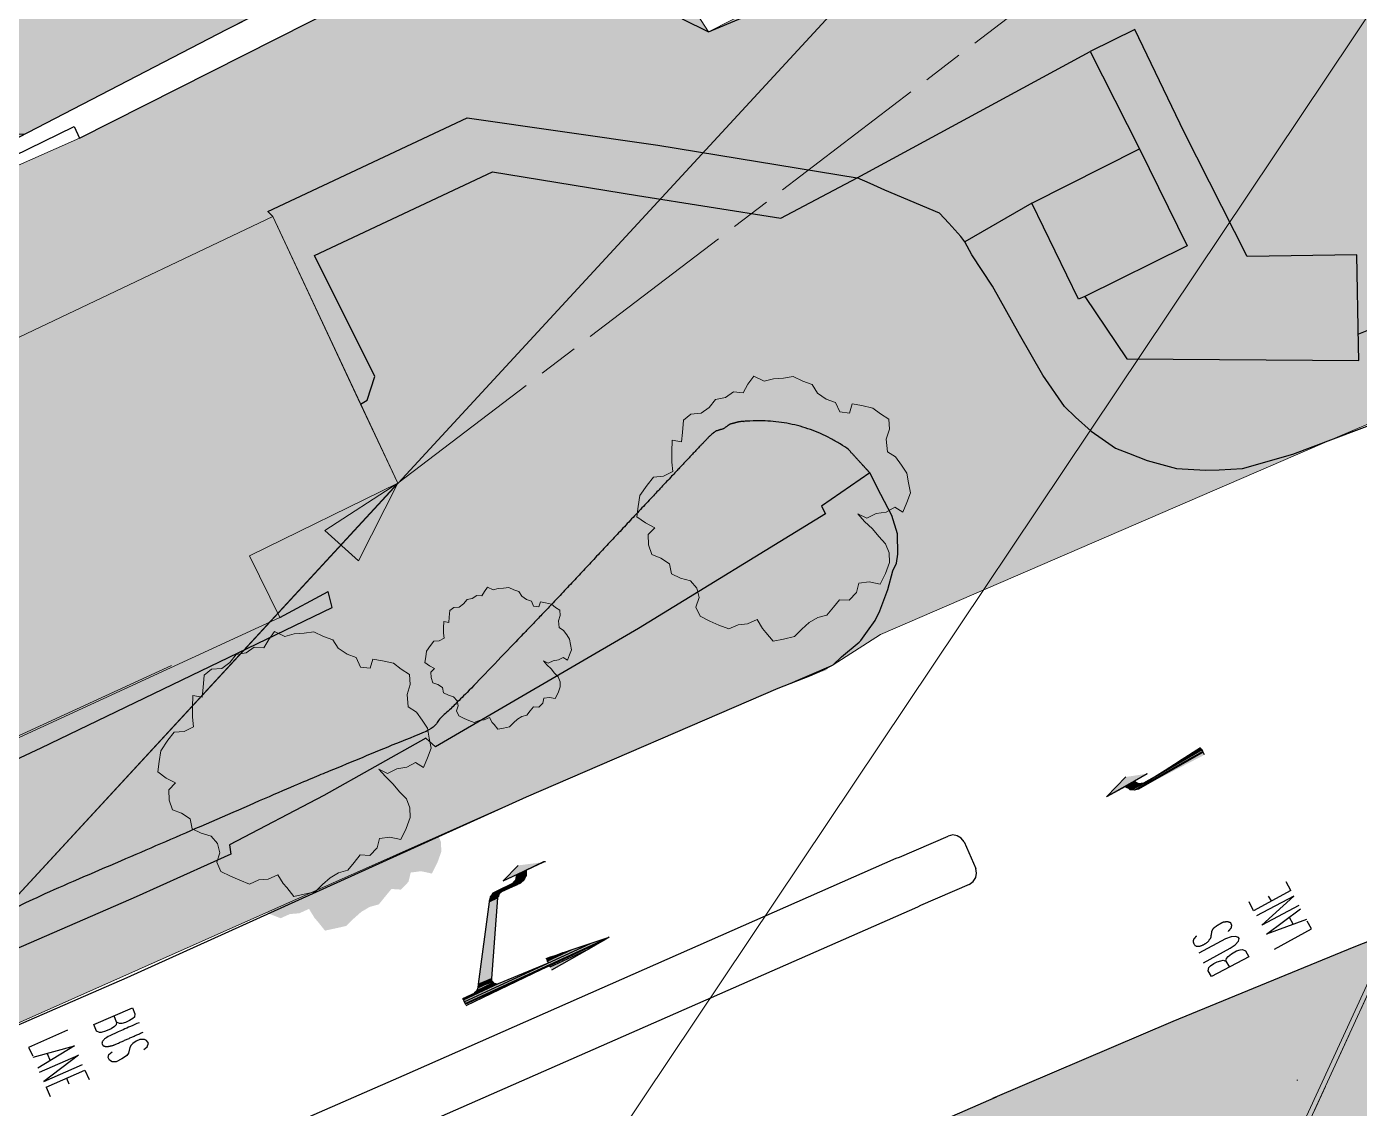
# Model space of a CAD drawing. Header units: metres. Extents: x -169 to 222, y -129 to 263.
# Drawn here: x 25.3 to 75.7, y 77.3 to 118.2 of the extents above; entities that cross this region are included whole.
import ezdxf

# ---------------------------------------------------------------- set-up
doc = ezdxf.new("R2010")
doc.units = ezdxf.units.M
doc.header["$LTSCALE"] = 5.08
doc.header["$XCLIPFRAME"] = 0
doc.header["$PDMODE"] = 1
doc.header["$PDSIZE"] = -2
for name, pattern in [('Dash Style-1', [0.41664, 0.20828, -0.20836]), ('DGN Style 2', [3.417717, 2.050591, -1.367126]), ('ISO-08 Long Dashed Short Dashed', [1.8, 1.2, -0.15, 0.3, -0.15])]:
    doc.linetypes.add(name, pattern=pattern)
for name, color, linetype, lineweight in [('buildings', 7, 'Continuous', 5), ('green areas', 7, 'DGN Style 2', 5), ('None', 7, 'Continuous', 5), ('sit-boom kleur A', 7, 'Continuous', 9), ('zja-schaduw', 7, 'Continuous', 5), ('zja-situatie water', 7, 'Continuous', 5)]:
    doc.layers.add(name, color=color, linetype=linetype, lineweight=lineweight)
doc.layers.add('site location - A-Z400-H-Cfil4', color=7, linetype='Continuous', lineweight=5, true_color=0x5a5a5a)
doc.layers.add('zja-hulp', color=7, linetype='Continuous', lineweight=18, true_color=0x00ff41)
picture_1 = doc.add_image_def('image1.jpg', size_in_pixel=(1024, 683))

# ---------------------------------------------------------------- blocks, each defined once
blk = doc.blocks.new('Group-27-1')
at = {"layer": 'sit-boom kleur A', "linetype": 'Continuous', "lineweight": 0, "true_color": 0x99aa00}
blk.add_hatch(color=54, dxfattribs=at).paths.add_polyline_path([(35.155, 85.683), (35.425, 85.346), (35.811, 85.429), (36.233, 85.524), (36.513, 85.802), (36.794, 86.052), (37.113, 86.242), (37.462, 86.337), (37.704, 86.635), (37.937, 86.919), (38.302, 86.897), (38.582, 87.191), (38.667, 87.541), (39.059, 87.591), (39.468, 87.504), (39.674, 87.911), (39.825, 88.329), (39.811, 88.691), (39.679, 89.034), (39.426, 89.301), (39.184, 89.596), (38.885, 89.879), (38.633, 90.161), (38.969, 89.994), (39.322, 90.172), (39.703, 90.231), (40.024, 90.414), (40.332, 90.222), (40.476, 90.588), (40.613, 90.952), (40.546, 91.329), (40.476, 91.704), (40.277, 92.008), (40.058, 92.313), (39.75, 92.509), (39.705, 92.983), (39.825, 93.361), (39.797, 93.742), (39.489, 93.938), (39.198, 94.159), (38.78, 94.256), (38.418, 94.319), (38.309, 93.97), (37.944, 94.014), (37.783, 94.373), (37.436, 94.499), (37.107, 94.729), (36.906, 95.046), (36.551, 95.178), (36.185, 95.349), (35.82, 95.293), (35.442, 95.268), (35.089, 95.178), (34.696, 95.361), (34.474, 95.059), (34.288, 94.741), (33.928, 94.769), (33.619, 94.561), (33.245, 94.486), (33.006, 94.184), (32.702, 93.964), (32.312, 93.935), (32.032, 93.707), (31.994, 93.243), (31.959, 92.882), (31.603, 92.946), (31.593, 92.503), (31.595, 92.121), (31.633, 91.759), (31.274, 91.586), (30.904, 91.553), (30.666, 91.251), (30.391, 90.85), (30.328, 90.445), (30.278, 90.056), (30.594, 89.819), (30.955, 89.636), (30.699, 89.376), (30.716, 88.989), (30.84, 88.623), (31.177, 88.492), (31.511, 88.279), (31.587, 87.902), (31.927, 87.737), (32.301, 87.632), (32.543, 87.354), (32.627, 86.998), (32.508, 86.642), (32.665, 86.295), (33.033, 86.11), (33.378, 85.958), (33.749, 85.815), (34.098, 85.972), (34.459, 86.003), (34.822, 86.168), (35.026, 85.833)])
at = {"layer": 'zja-schaduw', "linetype": 'Continuous', "lineweight": 0, "true_color": 0x000000}
blk.add_hatch(color=178, dxfattribs=at).paths.add_polyline_path([(36.332, 84.393), (36.602, 84.056), (36.989, 84.139), (37.411, 84.234), (37.691, 84.513), (37.971, 84.762), (38.291, 84.952), (38.639, 85.048), (38.881, 85.346), (39.115, 85.63), (39.479, 85.607), (39.759, 85.901), (39.845, 86.252), (40.237, 86.302), (40.645, 86.214), (40.852, 86.621), (41.002, 87.04), (40.988, 87.402), (40.857, 87.744), (40.603, 88.011), (40.361, 88.307), (40.062, 88.59), (39.811, 88.871), (40.146, 88.704), (40.499, 88.883), (40.88, 88.941), (41.202, 89.125), (41.51, 88.933), (41.654, 89.299), (41.79, 89.663), (41.723, 90.04), (41.654, 90.415), (41.455, 90.718), (41.235, 91.023), (40.928, 91.22), (40.883, 91.694), (41.003, 92.071), (40.974, 92.452), (40.666, 92.648), (40.375, 92.869), (39.958, 92.967), (39.596, 93.029), (39.487, 92.681), (39.121, 92.725), (38.96, 93.083), (38.613, 93.209), (38.285, 93.439), (38.083, 93.756), (37.728, 93.888), (37.362, 94.06), (36.998, 94.003), (36.62, 93.978), (36.266, 93.888), (35.873, 94.072), (35.651, 93.77), (35.466, 93.452), (35.105, 93.479), (34.797, 93.271), (34.422, 93.196), (34.184, 92.895), (33.88, 92.674), (33.489, 92.645), (33.209, 92.417), (33.171, 91.954), (33.137, 91.593), (32.78, 91.656), (32.77, 91.213), (32.773, 90.832), (32.81, 90.469), (32.451, 90.297), (32.082, 90.263), (31.843, 89.961), (31.568, 89.561), (31.506, 89.155), (31.456, 88.766), (31.771, 88.529), (32.132, 88.346), (31.877, 88.087), (31.893, 87.7), (32.017, 87.333), (32.355, 87.202), (32.689, 86.99), (32.764, 86.613), (33.105, 86.448), (33.478, 86.342), (33.72, 86.065), (33.804, 85.709), (33.685, 85.352), (33.843, 85.005), (34.21, 84.821), (34.556, 84.668), (34.926, 84.525), (35.275, 84.682), (35.637, 84.713), (36, 84.878), (36.203, 84.543), (36.332, 84.393)])
at = {"layer": 'sit-boom kleur A', "linetype": 'Continuous', "lineweight": 5, "flags": 128}
blk.add_lwpolyline([(35.155, 85.683), (35.425, 85.346), (35.811, 85.429), (36.233, 85.524), (36.513, 85.802), (36.794, 86.052), (37.113, 86.242), (37.462, 86.337), (37.704, 86.635), (37.937, 86.919), (38.302, 86.897), (38.582, 87.191), (38.667, 87.541), (39.059, 87.591), (39.468, 87.504), (39.674, 87.911), (39.825, 88.329), (39.811, 88.691), (39.679, 89.034), (39.426, 89.301), (39.184, 89.596), (38.885, 89.879), (38.633, 90.161), (38.969, 89.994), (39.322, 90.172), (39.703, 90.231), (40.024, 90.414), (40.332, 90.222), (40.476, 90.588), (40.613, 90.952), (40.546, 91.329), (40.476, 91.704), (40.277, 92.008), (40.058, 92.313), (39.75, 92.509), (39.705, 92.983), (39.825, 93.361), (39.797, 93.742), (39.489, 93.938), (39.198, 94.159), (38.78, 94.256), (38.418, 94.319), (38.309, 93.97), (37.944, 94.014), (37.783, 94.373), (37.436, 94.499), (37.107, 94.729), (36.906, 95.046), (36.551, 95.178), (36.185, 95.349), (35.82, 95.293), (35.442, 95.268), (35.089, 95.178), (34.696, 95.361), (34.474, 95.059), (34.288, 94.741), (33.928, 94.769), (33.619, 94.561), (33.245, 94.486), (33.006, 94.184), (32.702, 93.964), (32.312, 93.935), (32.032, 93.707), (31.994, 93.243), (31.959, 92.882), (31.603, 92.946), (31.593, 92.503), (31.595, 92.121), (31.633, 91.759), (31.274, 91.586), (30.904, 91.553), (30.666, 91.251), (30.391, 90.85), (30.328, 90.445), (30.278, 90.056), (30.594, 89.819), (30.955, 89.636), (30.699, 89.376), (30.716, 88.989), (30.84, 88.623), (31.177, 88.492), (31.511, 88.279), (31.587, 87.902), (31.927, 87.737), (32.301, 87.632), (32.543, 87.354), (32.627, 86.998), (32.508, 86.642), (32.665, 86.295), (33.033, 86.11), (33.378, 85.958), (33.749, 85.815), (34.098, 85.972), (34.459, 86.003), (34.822, 86.168), (35.026, 85.833), (35.155, 85.683)], close=True, dxfattribs=at)
at = {"layer": 'zja-hulp', "linetype": 'Continuous', "lineweight": 5}
blk.add_point((35.446, 90.353), dxfattribs=at)
blk = doc.blocks.new('Group-28-1')
at = {"layer": 'sit-boom kleur A', "linetype": 'Continuous', "lineweight": 0, "true_color": 0x99aa00}
blk.add_hatch(color=54, dxfattribs=at).paths.add_polyline_path([(53.277, 95.328), (53.547, 94.991), (53.934, 95.074), (54.355, 95.169), (54.635, 95.447), (54.916, 95.697), (55.235, 95.887), (55.584, 95.982), (55.826, 96.28), (56.059, 96.564), (56.424, 96.542), (56.704, 96.835), (56.789, 97.186), (57.181, 97.236), (57.59, 97.148), (57.796, 97.556), (57.947, 97.974), (57.933, 98.336), (57.801, 98.679), (57.548, 98.946), (57.306, 99.241), (57.007, 99.524), (56.755, 99.806), (57.091, 99.639), (57.444, 99.817), (57.825, 99.876), (58.146, 100.059), (58.455, 99.867), (58.598, 100.233), (58.735, 100.597), (58.668, 100.974), (58.598, 101.349), (58.399, 101.653), (58.18, 101.957), (57.872, 102.154), (57.827, 102.628), (57.947, 103.006), (57.919, 103.387), (57.611, 103.583), (57.32, 103.804), (56.902, 103.901), (56.54, 103.964), (56.432, 103.615), (56.066, 103.659), (55.905, 104.018), (55.558, 104.144), (55.229, 104.374), (55.028, 104.691), (54.673, 104.823), (54.307, 104.994), (53.942, 104.938), (53.564, 104.913), (53.211, 104.823), (52.818, 105.006), (52.596, 104.704), (52.41, 104.386), (52.05, 104.414), (51.741, 104.206), (51.367, 104.131), (51.129, 103.829), (50.824, 103.609), (50.434, 103.58), (50.154, 103.352), (50.116, 102.888), (50.081, 102.527), (49.725, 102.591), (49.715, 102.148), (49.717, 101.766), (49.755, 101.404), (49.396, 101.231), (49.026, 101.198), (48.788, 100.896), (48.513, 100.495), (48.45, 100.089), (48.4, 99.701), (48.716, 99.464), (49.077, 99.281), (48.822, 99.021), (48.838, 98.634), (48.962, 98.268), (49.299, 98.136), (49.633, 97.924), (49.709, 97.547), (50.05, 97.382), (50.423, 97.277), (50.665, 96.999), (50.749, 96.643), (50.63, 96.287), (50.787, 95.94), (51.155, 95.755), (51.5, 95.603), (51.871, 95.46), (52.22, 95.617), (52.581, 95.648), (52.945, 95.813), (53.148, 95.478)])
at = {"layer": 'zja-schaduw', "linetype": 'Continuous', "lineweight": 0, "true_color": 0x000000}
blk.add_hatch(color=178, dxfattribs=at).paths.add_polyline_path([(54.455, 94.038), (54.724, 93.701), (55.111, 93.784), (55.533, 93.879), (55.813, 94.158), (56.093, 94.407), (56.413, 94.597), (56.761, 94.693), (57.004, 94.99), (57.237, 95.275), (57.601, 95.252), (57.881, 95.546), (57.967, 95.897), (58.359, 95.947), (58.767, 95.859), (58.974, 96.266), (59.124, 96.685), (59.11, 97.047), (58.979, 97.389), (58.725, 97.656), (58.483, 97.952), (58.185, 98.234), (57.933, 98.516), (58.268, 98.349), (58.621, 98.528), (59.002, 98.586), (59.324, 98.77), (59.632, 98.578), (59.776, 98.944), (59.912, 99.308), (59.845, 99.685), (59.776, 100.059), (59.577, 100.363), (59.357, 100.668), (59.05, 100.865), (59.005, 101.338), (59.125, 101.716), (59.097, 102.097), (58.788, 102.293), (58.497, 102.514), (58.08, 102.611), (57.718, 102.674), (57.609, 102.326), (57.243, 102.37), (57.082, 102.728), (56.735, 102.854), (56.407, 103.084), (56.205, 103.401), (55.851, 103.533), (55.484, 103.705), (55.12, 103.648), (54.742, 103.623), (54.388, 103.533), (53.996, 103.717), (53.773, 103.415), (53.588, 103.096), (53.227, 103.124), (52.919, 102.916), (52.544, 102.841), (52.306, 102.54), (52.002, 102.319), (51.612, 102.29), (51.331, 102.062), (51.293, 101.599), (51.259, 101.238), (50.903, 101.301), (50.893, 100.858), (50.895, 100.477), (50.932, 100.114), (50.574, 99.942), (50.204, 99.908), (49.966, 99.606), (49.691, 99.206), (49.628, 98.8), (49.578, 98.411), (49.893, 98.174), (50.254, 97.991), (49.999, 97.732), (50.016, 97.345), (50.139, 96.978), (50.477, 96.847), (50.811, 96.635), (50.886, 96.258), (51.227, 96.093), (51.601, 95.987), (51.842, 95.71), (51.926, 95.354), (51.807, 94.997), (51.965, 94.65), (52.332, 94.466), (52.678, 94.313), (53.048, 94.17), (53.398, 94.327), (53.759, 94.358), (54.122, 94.523), (54.325, 94.188), (54.455, 94.038)])
at = {"layer": 'sit-boom kleur A', "linetype": 'Continuous', "lineweight": 5, "flags": 128}
blk.add_lwpolyline([(53.277, 95.328), (53.547, 94.991), (53.934, 95.074), (54.355, 95.169), (54.635, 95.447), (54.916, 95.697), (55.235, 95.887), (55.584, 95.982), (55.826, 96.28), (56.059, 96.564), (56.424, 96.542), (56.704, 96.835), (56.789, 97.186), (57.181, 97.236), (57.59, 97.148), (57.796, 97.556), (57.947, 97.974), (57.933, 98.336), (57.801, 98.679), (57.548, 98.946), (57.306, 99.241), (57.007, 99.524), (56.755, 99.806), (57.091, 99.639), (57.444, 99.817), (57.825, 99.876), (58.146, 100.059), (58.455, 99.867), (58.598, 100.233), (58.735, 100.597), (58.668, 100.974), (58.598, 101.349), (58.399, 101.653), (58.18, 101.957), (57.872, 102.154), (57.827, 102.628), (57.947, 103.006), (57.919, 103.387), (57.611, 103.583), (57.32, 103.804), (56.902, 103.901), (56.54, 103.964), (56.432, 103.615), (56.066, 103.659), (55.905, 104.018), (55.558, 104.144), (55.229, 104.374), (55.028, 104.691), (54.673, 104.823), (54.307, 104.994), (53.942, 104.938), (53.564, 104.913), (53.211, 104.823), (52.818, 105.006), (52.596, 104.704), (52.41, 104.386), (52.05, 104.414), (51.741, 104.206), (51.367, 104.131), (51.129, 103.829), (50.824, 103.609), (50.434, 103.58), (50.154, 103.352), (50.116, 102.888), (50.081, 102.527), (49.725, 102.591), (49.715, 102.148), (49.717, 101.766), (49.755, 101.404), (49.396, 101.231), (49.026, 101.198), (48.788, 100.896), (48.513, 100.495), (48.45, 100.089), (48.4, 99.701), (48.716, 99.464), (49.077, 99.281), (48.822, 99.021), (48.838, 98.634), (48.962, 98.268), (49.299, 98.136), (49.633, 97.924), (49.709, 97.547), (50.05, 97.382), (50.423, 97.277), (50.665, 96.999), (50.749, 96.643), (50.63, 96.287), (50.787, 95.94), (51.155, 95.755), (51.5, 95.603), (51.871, 95.46), (52.22, 95.617), (52.581, 95.648), (52.945, 95.813), (53.148, 95.478), (53.277, 95.328)], close=True, dxfattribs=at)
at = {"layer": 'zja-hulp', "linetype": 'Continuous', "lineweight": 5}
blk.add_point((53.568, 99.998), dxfattribs=at)
blk = doc.blocks.new('Group-29-1')
at = {"layer": 'sit-boom kleur A', "linetype": 'Continuous', "lineweight": 0, "true_color": 0x99aa00}
blk.add_hatch(color=54, dxfattribs=at).paths.add_polyline_path([(42.997, 91.848), (43.142, 91.667), (43.349, 91.712), (43.575, 91.763), (43.725, 91.912), (43.876, 92.046), (44.047, 92.148), (44.234, 92.199), (44.364, 92.358), (44.489, 92.511), (44.684, 92.499), (44.834, 92.656), (44.88, 92.844), (45.09, 92.871), (45.309, 92.824), (45.42, 93.042), (45.501, 93.267), (45.493, 93.461), (45.423, 93.644), (45.287, 93.787), (45.157, 93.946), (44.997, 94.097), (44.862, 94.248), (45.042, 94.159), (45.231, 94.255), (45.435, 94.286), (45.608, 94.384), (45.773, 94.281), (45.85, 94.478), (45.923, 94.673), (45.887, 94.875), (45.85, 95.076), (45.743, 95.238), (45.625, 95.402), (45.461, 95.507), (45.436, 95.761), (45.501, 95.964), (45.486, 96.168), (45.321, 96.273), (45.164, 96.392), (44.941, 96.444), (44.747, 96.477), (44.688, 96.291), (44.492, 96.314), (44.406, 96.506), (44.22, 96.574), (44.044, 96.697), (43.936, 96.867), (43.746, 96.938), (43.549, 97.03), (43.354, 97), (43.151, 96.986), (42.962, 96.938), (42.751, 97.036), (42.632, 96.874), (42.533, 96.704), (42.339, 96.719), (42.174, 96.607), (41.973, 96.567), (41.846, 96.405), (41.682, 96.287), (41.473, 96.272), (41.323, 96.149), (41.303, 95.901), (41.284, 95.707), (41.093, 95.741), (41.088, 95.504), (41.089, 95.299), (41.109, 95.105), (40.917, 95.013), (40.719, 94.995), (40.591, 94.833), (40.443, 94.618), (40.41, 94.4), (40.383, 94.192), (40.552, 94.065), (40.746, 93.967), (40.609, 93.828), (40.618, 93.62), (40.684, 93.424), (40.865, 93.354), (41.044, 93.24), (41.084, 93.038), (41.267, 92.949), (41.467, 92.893), (41.597, 92.744), (41.642, 92.553), (41.578, 92.362), (41.663, 92.176), (41.86, 92.077), (42.045, 91.995), (42.243, 91.919), (42.431, 92.003), (42.624, 92.019), (42.819, 92.108), (42.928, 91.928)])
at = {"layer": 'zja-schaduw', "linetype": 'Continuous', "lineweight": 0, "true_color": 0x000000}
blk.add_hatch(color=178, dxfattribs=at).paths.add_polyline_path([(43.628, 91.157), (43.773, 90.976), (43.98, 91.02), (44.206, 91.071), (44.357, 91.221), (44.507, 91.354), (44.678, 91.456), (44.865, 91.507), (44.995, 91.667), (45.12, 91.819), (45.315, 91.807), (45.465, 91.965), (45.511, 92.153), (45.721, 92.18), (45.941, 92.133), (46.051, 92.351), (46.132, 92.575), (46.124, 92.769), (46.054, 92.953), (45.918, 93.096), (45.788, 93.254), (45.628, 93.406), (45.493, 93.557), (45.673, 93.468), (45.862, 93.563), (46.066, 93.595), (46.239, 93.693), (46.404, 93.59), (46.481, 93.786), (46.554, 93.981), (46.518, 94.183), (46.481, 94.384), (46.374, 94.547), (46.257, 94.711), (46.092, 94.816), (46.068, 95.07), (46.132, 95.272), (46.117, 95.477), (45.952, 95.582), (45.796, 95.7), (45.572, 95.752), (45.378, 95.786), (45.32, 95.599), (45.123, 95.623), (45.037, 95.815), (44.851, 95.882), (44.675, 96.006), (44.567, 96.176), (44.377, 96.246), (44.18, 96.338), (43.985, 96.308), (43.782, 96.295), (43.593, 96.247), (43.382, 96.345), (43.263, 96.183), (43.164, 96.012), (42.971, 96.027), (42.805, 95.916), (42.604, 95.876), (42.477, 95.714), (42.314, 95.596), (42.104, 95.58), (41.954, 95.458), (41.934, 95.21), (41.915, 95.016), (41.724, 95.05), (41.719, 94.812), (41.72, 94.608), (41.74, 94.414), (41.548, 94.321), (41.35, 94.303), (41.222, 94.142), (41.075, 93.927), (41.041, 93.709), (41.014, 93.501), (41.183, 93.374), (41.377, 93.275), (41.24, 93.137), (41.249, 92.929), (41.315, 92.732), (41.496, 92.662), (41.675, 92.548), (41.716, 92.346), (41.898, 92.258), (42.099, 92.201), (42.228, 92.053), (42.273, 91.862), (42.209, 91.671), (42.294, 91.485), (42.491, 91.386), (42.676, 91.304), (42.875, 91.227), (43.062, 91.311), (43.255, 91.328), (43.45, 91.417), (43.559, 91.237), (43.628, 91.157)])
at = {"layer": 'sit-boom kleur A', "linetype": 'Continuous', "lineweight": 5, "flags": 128}
blk.add_lwpolyline([(42.997, 91.848), (43.142, 91.667), (43.349, 91.712), (43.575, 91.763), (43.725, 91.912), (43.876, 92.046), (44.047, 92.148), (44.234, 92.199), (44.364, 92.358), (44.489, 92.511), (44.684, 92.499), (44.834, 92.656), (44.88, 92.844), (45.09, 92.871), (45.309, 92.824), (45.42, 93.042), (45.501, 93.267), (45.493, 93.461), (45.423, 93.644), (45.287, 93.787), (45.157, 93.946), (44.997, 94.097), (44.862, 94.248), (45.042, 94.159), (45.231, 94.255), (45.435, 94.286), (45.608, 94.384), (45.773, 94.281), (45.85, 94.478), (45.923, 94.673), (45.887, 94.875), (45.85, 95.076), (45.743, 95.238), (45.625, 95.402), (45.461, 95.507), (45.436, 95.761), (45.501, 95.964), (45.486, 96.168), (45.321, 96.273), (45.164, 96.392), (44.941, 96.444), (44.747, 96.477), (44.688, 96.291), (44.492, 96.314), (44.406, 96.506), (44.22, 96.574), (44.044, 96.697), (43.936, 96.867), (43.746, 96.938), (43.549, 97.03), (43.354, 97), (43.151, 96.986), (42.962, 96.938), (42.751, 97.036), (42.632, 96.874), (42.533, 96.704), (42.339, 96.719), (42.174, 96.607), (41.973, 96.567), (41.846, 96.405), (41.682, 96.287), (41.473, 96.272), (41.323, 96.149), (41.303, 95.901), (41.284, 95.707), (41.093, 95.741), (41.088, 95.504), (41.089, 95.299), (41.109, 95.105), (40.917, 95.013), (40.719, 94.995), (40.591, 94.833), (40.443, 94.618), (40.41, 94.4), (40.383, 94.192), (40.552, 94.065), (40.746, 93.967), (40.609, 93.828), (40.618, 93.62), (40.684, 93.424), (40.865, 93.354), (41.044, 93.24), (41.084, 93.038), (41.267, 92.949), (41.467, 92.893), (41.597, 92.744), (41.642, 92.553), (41.578, 92.362), (41.663, 92.176), (41.86, 92.077), (42.045, 91.995), (42.243, 91.919), (42.431, 92.003), (42.624, 92.019), (42.819, 92.108), (42.928, 91.928), (42.997, 91.848)], close=True, dxfattribs=at)
at = {"layer": 'zja-hulp', "linetype": 'Continuous', "lineweight": 5}
blk.add_point((43.153, 94.352), dxfattribs=at)

msp = doc.modelspace()

# ---------------------------------------------------------------- hatches: boundary and pattern name
at = {"layer": 'green areas', "linetype": 'Continuous', "lineweight": 0, "true_color": 0xeee9cc}
msp.add_hatch(color=254, dxfattribs=at).paths.add_polyline_path([(-116.293, 50.954), (-116.293, 24.944), (-114.213, 19.273), (-114.987, 17.502), (-114.221, 16.097), (-113.857, 15.87), (-107.372, 19.138), (-85.988, 30.012), (-67.629, 38.833), (-42.034, 50.533), (-7.187, 66.342), (17.395, 77.185), (44.223, 89.11), (55.822, 94.097), (57.601, 95.252), (74.78, 102.664), (79.971, 104.872), (97.678, 114.729), (108.659, 122.436), (113.94, 126.843), (113.94, 138.52), (92.143, 138.52), (89.355, 136.708), (88.726, 137.586), (68.965, 127.1), (51.107, 118.023), (47.212, 124.053), (27.317, 114.009), (16.266, 109.116), (13.083, 116.767), (10.959, 117.174), (-20.941, 101.831), (-40.126, 92.2), (-48.245, 88.554), (-63.25, 82.174), (-62.192, 79.8), (-66.719, 69.855), (-77.151, 65.926), (-116.293, 50.993)])
at = {"layer": 'None', "linetype": 'Continuous', "lineweight": 0, "true_color": 0xffaa99}
msp.add_hatch(color=21, dxfattribs=at).paths.add_polyline_path([(-56.054, 77.451), (-51.758, 69.079), (-52.45, 68.707), (-47.27, 58.19), (-40.173, 61.574), (-41.008, 63.296), (-38.782, 64.351), (-37.791, 62.166), (-30.001, 65.838), (-30.201, 66.385), (-24.51, 69.088), (-24.022, 67.806), (-16.149, 71.584), (-15.885, 71.039), (-10.931, 73.433), (-11.193, 73.936), (-3.151, 77.718), (-3.83, 79.061), (1.88, 81.807), (2.352, 80.821), (9.974, 85.061), (8.836, 87.18), (11.122, 88.426), (12, 86.642), (19.807, 90.52), (20.204, 89.686), (23.28, 90.544), (34.895, 95.891), (33.753, 98.221), (39.358, 100.966), (34.63, 111.046), (17.559, 102.935), (17.672, 102.535), (13.998, 100.735), (13.41, 100.47), (9.454, 108.807), (-3.587, 102.714), (-1.409, 98.01), (-1.928, 96.201), (-0.202, 95.533), (0.372, 94.23), (-10.549, 89.191), (-9.826, 87.764), (-27.23, 79.352), (-27.845, 80.632), (-38.974, 75.336), (-39.391, 76.197), (-38.826, 78.376), (-40.841, 79.22), (-43.015, 83.671)])
at = {"layer": 'None', "linetype": 'Continuous', "lineweight": 0, "true_color": 0xeee9cc}
msp.add_hatch(color=254, dxfattribs=at).paths.add_polyline_path([(113.94, 91.986), (108.891, 100.92), (104.991, 98.245), (101.014, 95.71), (96.958, 93.315), (92.824, 91.059), (88.612, 88.943), (84.322, 86.966), (79.954, 85.129), (75.507, 83.431), (68.655, 80.623), (61.846, 77.709), (51.529, 73.21), (44.088, 70.117), (15.146, 57.534), (23.65, 56.019), (24.211, 55.966), (27.169, 55.773), (30.133, 55.746), (33.095, 55.888), (36.043, 56.198), (38.969, 56.674), (41.864, 57.314), (44.717, 58.118), (47.52, 59.082), (47.961, 59.384), (48.403, 59.685), (48.846, 59.984), (49.29, 60.281), (49.735, 60.576), (50.182, 60.87), (50.629, 61.162), (51.078, 61.452), (49.75, 63.568), (54.835, 66.485), (60.033, 69.048), (65.343, 71.256), (70.765, 73.109), (76.299, 74.607), (81.945, 75.75), (87.703, 76.539), (93.574, 76.972), (93.684, 74.306), (97.496, 74.224), (101.31, 74.058), (105.105, 73.765), (108.901, 73.386), (108.962, 73.379), (109.585, 73.304), (110.208, 73.225), (110.831, 73.145), (111.454, 73.061), (112.076, 72.974), (112.697, 72.885), (113.319, 72.793), (113.94, 72.698)])
at = {"layer": 'None', "linetype": 'Continuous', "lineweight": 0}
msp.add_hatch(color=7, dxfattribs=at).paths.add_polyline_path([(36.601, 99.175), (39.358, 100.966), (37.866, 98.037)])
msp.add_hatch(color=7, dxfattribs=at).paths.add_polyline_path([(36.601, 99.175), (39.358, 100.966), (37.866, 98.037)])
at = {"layer": 'zja-situatie water', "linetype": 'Continuous', "lineweight": 0, "true_color": 0xcfe6e6}
msp.add_hatch(color=254, dxfattribs=at).paths.add_polyline_path([(91.287, 138.52), (12.746, 138.52), (13.1, 118.27), (16.805, 109.782), (32.898, 118.108), (47.336, 125.452), (50.902, 118.867), (62.96, 124.243), (68.965, 127.1), (76.289, 130.87), (84.424, 135.373), (88.726, 137.586), (89.355, 136.708), (91.287, 138.52)])

# ---------------------------------------------------------------- linework, layer by layer
at = {"layer": 'buildings', "flags": 128}
msp.add_lwpolyline([(34.63, 111.046), (17.559, 102.935), (17.672, 102.535), (23.28, 90.544), (34.895, 95.891), (33.753, 98.221), (39.358, 100.966), (37.951, 103.947), (34.63, 111.046)], dxfattribs=at)
at = {"layer": 'green areas', "color": 7, "linetype": 'Continuous'}
msp.add_line((-19.15, 37.615), (39.358, 100.966), dxfattribs=at)
at = {"layer": 'green areas', "color": 255, "linetype": 'Continuous', "flags": 128}
for points in [[(68.965, 127.1), (51.107, 118.023), (47.212, 124.053), (27.317, 114.009), (16.266, 109.116), (13.083, 116.767), (10.959, 117.174), (-20.941, 101.831), (-40.126, 92.2), (-48.245, 88.554), (-63.25, 82.174), (-62.192, 79.8), (-66.719, 69.855), (-77.151, 65.926), (-116.293, 50.993)], [(-116.293, 50.954), (-116.293, 24.944), (-114.213, 19.273), (-114.987, 17.502), (-114.221, 16.097), (-113.857, 15.87), (-107.372, 19.138), (-85.988, 30.012), (-67.629, 38.833), (-42.034, 50.533), (-7.187, 66.342), (17.395, 77.185), (44.223, 89.11), (55.822, 94.097), (57.601, 95.252), (74.78, 102.664), (79.971, 104.872), (97.678, 114.729), (108.659, 122.436)]]:
    msp.add_lwpolyline(points, dxfattribs=at)
at = {"layer": 'None', "color": 7, "linetype": 'Dash Style-1'}
msp.add_line((159.045, 262.899), (-2.706, -90.223), dxfattribs=at)
at = {"layer": 'None', "color": 7, "linetype": 'Continuous'}
for p, q in [((129.655, 198.737), (-22.676, -28.768)), ((-19.15, 37.615), (129.655, 198.737)), ((109.3, 154.3), (56.15, 38.929)), ((109.3, 154.3), (56.15, 38.929)), ((-19.15, 37.615), (39.358, 100.966)), ((-19.15, 37.615), (39.358, 100.966)), ((-47.27, 58.19), (30.796, 94.08))]:
    msp.add_line(p, q, dxfattribs=at)
at = {"layer": 'None', "color": 7, "linetype": 'ISO-08 Long Dashed Short Dashed'}
for p, q in [((129.655, 198.737), (-2.706, -90.223)), ((39.358, 100.966), (109.3, 154.3))]:
    msp.add_line(p, q, dxfattribs=at)
at = {"layer": 'None', "color": 7, "linetype": 'Continuous', "flags": 128}
msp.add_lwpolyline([(23.28, 90.544), (34.895, 95.891), (33.753, 98.221), (39.358, 100.966), (34.63, 111.046), (17.559, 102.935)], dxfattribs=at)
at = {"layer": 'None', "color": 7, "linetype": 'Continuous', "lineweight": 5, "flags": 128}
msp.add_lwpolyline([(36.601, 99.175), (39.358, 100.966), (37.866, 98.037)], close=True, dxfattribs=at)
msp.add_lwpolyline([(36.601, 99.175), (39.358, 100.966), (37.866, 98.037)], close=True, dxfattribs=at)
at = {"layer": 'site location - A-Z400-H-Cfil4', "color": 7, "lineweight": 30}
for p, q in [((56.729, 112.511), (65.538, 117.28)), ((63.33, 111.547), (67.401, 113.608)), ((63.33, 111.547), (60.794, 110.084)), ((75.692, 105.602), (75.682, 106.173)), ((34.895, 95.891), (36.719, 96.876)), ((67.687, 89.985), (67.205, 89.702)), ((66.869, 89.505), (66.156, 89.112)), ((60.766, 87.408), (61.207, 86.4)), ((43.83, 86.16), (44.9, 86.666)), ((43.83, 86.16), (44.208, 86.315)), ((43.851, 86.139), (44.208, 86.294)), ((42.849, 85.339), (43.962, 85.845)), ((43.687, 85.84), (44.17, 86.06)), ((73.12, 85.571), (72.945, 85.906)), ((42.809, 85.168), (43.124, 85.322)), ((42.849, 85.339), (43.29, 85.537)), ((42.849, 85.339), (43.269, 85.515)), ((43.124, 85.322), (43.125, 85.301)), ((72.386, 85.177), (72.277, 85.365)), ((73.206, 84.302), (73.074, 84.553)), ((44.964, 83.004), (45.091, 83.049)), ((42.379, 81.9), (42.926, 82.143)), ((41.815, 81.488), (42.193, 81.643)), ((41.815, 81.509), (41.815, 81.467)), ((26.1, 79.415), (26.21, 79.141)), ((26.058, 78.143), (26.213, 77.786)), ((26.836, 78.475), (26.924, 78.265)), ((73.372, 78.398), (73.372, 78.419))]:
    msp.add_line(p, q, dxfattribs=at)
at = {"layer": 'site location - A-Z400-H-Cfil4', "color": 7, "lineweight": 30, "flags": 128}
for points in [[(10.959, 117.174), (13.083, 116.767), (16.266, 109.116), (21.408, 111.662), (27.118, 114.45), (27.317, 114.009), (47.212, 124.053), (50.103, 118.514), (51.107, 118.023), (62.33, 122.729), (64.22, 123.609), (71.651, 127.295), (79.58, 131.52), (83.609, 133.601), (88.56, 136.186), (89.577, 134.912), (92.677, 138.057), (92.143, 138.52)], [(91.287, 138.52), (89.355, 136.708), (88.726, 137.586), (84.424, 135.373), (76.289, 130.87), (68.965, 127.1), (62.96, 124.243), (50.902, 118.867), (47.336, 125.452), (32.898, 118.108), (16.805, 109.782), (13.1, 118.27), (10.959, 117.174)], [(67.217, 118.114), (65.538, 117.28), (67.401, 113.608)], [(75.682, 106.173), (75.622, 109.602), (71.474, 109.529), (69.084, 114.23), (67.217, 118.114)], [(91.87, 115.136), (89.586, 113.805), (87.514, 112.414), (85.792, 111.621), (82.962, 109.984), (81.662, 109.305), (79.099, 108.117), (76.999, 107.128), (75.675, 106.596)], [(34.63, 111.046), (34.436, 111.233), (41.975, 114.773), (49.191, 113.735), (56.729, 112.511)], [(67.401, 113.608), (69.202, 109.934), (65.339, 108.025)], [(37.951, 103.947), (38.202, 104.1), (38.483, 104.994), (36.201, 109.57), (42.942, 112.736), (48.42, 111.837), (53.834, 110.978), (56.729, 112.511)], [(60.794, 110.084), (60.642, 110.293), (60.189, 110.793), (59.843, 111.168), (57.774, 112.043), (57.22, 112.287), (56.729, 112.511)], [(65.339, 108.025), (65.087, 107.915), (63.33, 111.547)], [(64.565, 103.862), (63.74, 105.054), (62.866, 106.585), (61.839, 108.409), (61.057, 109.602), (60.794, 110.084)], [(65.339, 108.025), (66.926, 105.66), (75.692, 105.602)], [(64.565, 103.862), (64.974, 103.467), (65.577, 102.927), (65.984, 102.637), (66.498, 102.287), (66.988, 102.105), (67.692, 101.82), (68.798, 101.522), (69.9, 101.457), (70.408, 101.465), (71.296, 101.523), (73.192, 102.065), (76.368, 103.263), (79.394, 104.607)], [(57.199, 101.362), (55.379, 100.102), (55.532, 99.808), (48.452, 95.472), (40.781, 90.998), (40.415, 91.33), (36.558, 89.167), (32.991, 87.305), (33.039, 86.946), (29.468, 85.338), (24.909, 83.353), (24.711, 83.751)], [(56.802, 94.961), (56.865, 95.026), (57.113, 95.369), (57.402, 95.776), (57.586, 96.139), (57.89, 96.949), (58.068, 97.651), (58.211, 97.95), (58.268, 98.289), (58.255, 99.051), (58.031, 99.746), (57.615, 100.543), (57.199, 101.362)], [(17.38, 87.731), (17.687, 87.143), (25.877, 90.97), (36.878, 96.265), (36.719, 96.876)], [(-7.186, 66.342), (-3.028, 68.278), (11.364, 74.563), (29.119, 82.283), (44.223, 89.11), (53.742, 93.214), (54.941, 93.68), (55.424, 93.9), (55.822, 94.097), (56.135, 94.399), (56.802, 94.961)], [(69.789, 90.826), (69.767, 90.889), (67.104, 89.382)], [(69.789, 90.826), (67.211, 89.363), (67.104, 89.382)], [(69.811, 90.806), (69.789, 90.826), (67.211, 89.363)], [(69.811, 90.806), (67.358, 89.408), (67.211, 89.363)], [(69.855, 90.7), (69.811, 90.806), (67.358, 89.408)], [(69.767, 90.889), (67.566, 89.623), (68.466, 90.189)], [(69.767, 90.889), (69.745, 90.91), (68.466, 90.189)], [(69.745, 90.91), (68.466, 90.189), (68.969, 90.516)], [(69.724, 90.931), (68.969, 90.516), (69.702, 90.973)], [(69.745, 90.91), (69.724, 90.931), (68.969, 90.516)], [(67.687, 89.985), (66.156, 89.112), (66.884, 89.865)], [(67.226, 89.681), (67.205, 89.702), (66.869, 89.505)], [(67.226, 89.681), (66.891, 89.484), (66.869, 89.505)], [(67.269, 89.66), (67.247, 89.681), (66.891, 89.463)], [(67.247, 89.681), (67.226, 89.681), (66.891, 89.484)], [(67.247, 89.681), (66.891, 89.463), (66.891, 89.484)], [(67.269, 89.66), (66.912, 89.464), (66.891, 89.463)], [(67.354, 89.62), (67.269, 89.66), (66.912, 89.464)], [(67.354, 89.62), (66.998, 89.423), (66.912, 89.464)], [(67.397, 89.599), (67.354, 89.62), (66.998, 89.423)], [(67.397, 89.599), (67.019, 89.402), (66.998, 89.423)], [(67.46, 89.621), (67.397, 89.599), (67.019, 89.402)], [(67.46, 89.621), (67.041, 89.381), (67.019, 89.402)], [(67.566, 89.623), (67.46, 89.621), (67.041, 89.381)], [(67.566, 89.623), (67.104, 89.382), (67.041, 89.381)], [(-0.761, 60.844), (8.44, 64.985), (39.6, 78.592), (58.194, 86.792), (58.32, 86.836), (60.17, 87.631)], [(60.766, 87.408), (60.658, 87.555), (60.508, 87.637), (60.338, 87.676), (60.17, 87.631)], [(43.346, 85.94), (43.83, 86.16), (44.879, 86.666)], [(43.346, 85.94), (44.858, 86.644), (44.879, 86.666)], [(43.908, 86.521), (43.346, 85.94), (44.858, 86.644)], [(43.83, 86.16), (44.879, 86.666), (44.9, 86.666)], [(43.83, 86.16), (44.208, 86.336), (44.208, 86.315)], [(43.83, 86.16), (44.208, 86.315), (44.208, 86.294)], [(43.83, 86.16), (43.851, 86.139), (44.208, 86.294)], [(43.851, 86.118), (43.831, 86.097), (44.209, 86.273)], [(43.831, 86.097), (44.209, 86.273), (44.211, 86.146)], [(43.851, 86.139), (43.851, 86.118), (44.208, 86.294)], [(43.851, 86.118), (44.208, 86.294), (44.209, 86.273)], [(44.208, 86.336), (44.9, 86.666), (44.943, 86.667)], [(60.964, 85.803), (61.11, 85.911), (61.213, 86.061), (61.231, 86.231), (61.207, 86.4)], [(60.964, 85.803), (59.114, 85.008), (59.01, 84.943), (40.394, 76.763), (9.256, 63.157), (-11.646, 53.773)], [(42.911, 85.403), (42.849, 85.339), (44.004, 85.867)], [(42.849, 85.339), (44.004, 85.867), (43.962, 85.845)], [(42.952, 85.467), (42.911, 85.403), (44.129, 85.975)], [(42.911, 85.403), (44.129, 85.975), (44.004, 85.867)], [(43.099, 85.554), (42.952, 85.467), (44.149, 86.017)], [(42.952, 85.467), (44.149, 86.017), (44.129, 85.975)], [(43.687, 85.84), (43.099, 85.554), (44.17, 86.06)], [(43.099, 85.554), (44.17, 86.06), (44.149, 86.017)], [(43.29, 85.537), (43.962, 85.845), (43.878, 85.801)], [(43.29, 85.537), (43.458, 85.624), (43.878, 85.801)], [(43.458, 85.624), (43.878, 85.801), (43.752, 85.735)], [(43.749, 85.905), (43.687, 85.84), (44.17, 86.06)], [(43.812, 85.969), (43.749, 85.905), (44.19, 86.103)], [(43.749, 85.905), (44.19, 86.103), (44.17, 86.06)], [(43.831, 86.097), (43.812, 85.969), (44.211, 86.146)], [(43.812, 85.969), (44.211, 86.146), (44.19, 86.103)], [(82.404, 86.135), (75.507, 83.431), (68.655, 80.623), (61.846, 77.709)], [(42.849, 85.296), (42.809, 85.168), (43.145, 85.322)], [(42.809, 85.168), (43.145, 85.322), (43.124, 85.322)], [(42.809, 85.168), (43.124, 85.322), (43.125, 85.301)], [(42.809, 85.168), (42.81, 85.147), (43.125, 85.301)], [(42.81, 85.147), (43.125, 85.301), (42.903, 82.248)], [(42.849, 85.339), (43.29, 85.537), (43.269, 85.515)], [(42.849, 85.339), (43.269, 85.515), (43.185, 85.45)], [(42.849, 85.339), (42.849, 85.296), (43.185, 85.45)], [(42.849, 85.296), (43.185, 85.45), (43.145, 85.322)], [(73.12, 85.571), (71.715, 84.805), (71.54, 85.141)], [(73.426, 85.004), (72.021, 84.26), (73.23, 85.361), (71.824, 84.616)], [(42.81, 85.147), (42.399, 82.028), (42.903, 82.248)], [(73.711, 84.48), (72.196, 83.924), (73.492, 84.878)], [(72.503, 83.358), (73.908, 84.123), (73.733, 84.417)], [(41.86, 81.362), (41.903, 81.299), (47.343, 83.808)], [(41.86, 81.362), (46.669, 83.584), (47.343, 83.808)], [(41.903, 81.299), (47.343, 83.808), (47.154, 83.699)], [(41.903, 81.299), (41.903, 81.278), (47.154, 83.699)], [(45.075, 82.731), (47.154, 83.699), (46.588, 83.371)], [(69.823, 82.845), (70.829, 83.392), (71.018, 83.523), (71.142, 83.652), (71.162, 83.758), (71.14, 83.8), (71.033, 83.84), (70.864, 83.816), (70.654, 83.749), (69.647, 83.202)], [(44.986, 82.962), (44.987, 82.941), (45.596, 83.227)], [(44.986, 82.962), (45.448, 83.161), (45.596, 83.227)], [(44.986, 82.983), (44.986, 82.962), (45.448, 83.161)], [(44.986, 82.983), (45.301, 83.116), (45.448, 83.161)], [(44.987, 82.941), (45.008, 82.941), (45.701, 83.25)], [(44.987, 82.941), (45.596, 83.227), (45.701, 83.25)], [(45.008, 82.899), (45.052, 82.836), (46.669, 83.584)], [(45.008, 82.899), (45.954, 83.339), (46.669, 83.584)], [(45.008, 82.941), (45.008, 82.899), (45.954, 83.339)], [(45.008, 82.941), (45.701, 83.25), (45.954, 83.339)], [(45.075, 82.731), (45.118, 82.689), (46.588, 83.371)], [(45.118, 82.689), (46.588, 83.371), (45.162, 82.563)], [(70.668, 82.902), (70.688, 83.008), (70.75, 83.073), (70.875, 83.181), (71.064, 83.29), (71.211, 83.335), (71.296, 83.337), (71.403, 83.296), (71.534, 83.066)], [(41.837, 81.446), (41.86, 81.362), (45.052, 82.836)], [(41.837, 81.446), (43.16, 82.062), (45.052, 82.836)], [(41.903, 81.278), (45.075, 82.731), (41.926, 81.215)], [(44.964, 83.004), (44.986, 82.983), (45.301, 83.116)], [(44.964, 83.004), (45.091, 83.049), (45.301, 83.116)], [(71.534, 83.066), (70.128, 82.321), (69.997, 82.531), (70.016, 82.658), (70.079, 82.723), (70.204, 82.809), (70.33, 82.875), (70.478, 82.92), (70.562, 82.943), (70.668, 82.902), (70.799, 82.672)], [(42.398, 82.028), (42.379, 81.9), (42.904, 82.164)], [(42.379, 81.9), (42.904, 82.164), (42.926, 82.143)], [(42.379, 81.9), (42.926, 82.143), (42.969, 82.101)], [(42.398, 82.028), (42.903, 82.249), (42.904, 82.164)], [(41.815, 81.467), (41.837, 81.446), (43.16, 82.062)], [(41.815, 81.467), (43.076, 82.04), (43.16, 82.062)], [(41.815, 81.488), (43.054, 82.06), (43.076, 82.04)], [(41.815, 81.488), (41.815, 81.467), (43.076, 82.04)], [(42.256, 81.708), (42.193, 81.643), (43.054, 82.06)], [(42.319, 81.751), (42.256, 81.708), (43.033, 82.06)], [(42.256, 81.708), (43.033, 82.06), (43.054, 82.06)], [(42.339, 81.794), (42.318, 81.772), (42.969, 82.08)], [(42.318, 81.772), (42.969, 82.08), (43.012, 82.06)], [(42.318, 81.772), (42.319, 81.751), (43.012, 82.06)], [(42.319, 81.751), (43.012, 82.06), (43.033, 82.06)], [(42.379, 81.9), (42.339, 81.794), (42.969, 82.101)], [(42.339, 81.794), (42.969, 82.101), (42.969, 82.08)], [(27.859, 80.504), (29.33, 81.143), (29.419, 80.912), (29.4, 80.785), (29.337, 80.741), (29.211, 80.654), (29.064, 80.588), (28.917, 80.543), (28.832, 80.542), (28.725, 80.603), (28.636, 80.835)], [(26.867, 80.296), (25.397, 79.635), (25.551, 79.32)], [(28.725, 80.603), (28.706, 80.497), (28.644, 80.433), (28.518, 80.346), (28.308, 80.257), (28.139, 80.212), (28.076, 80.211), (27.969, 80.251), (27.859, 80.504)], [(25.573, 79.278), (27.132, 79.708), (25.749, 78.858)], [(29.76, 79.563), (29.885, 79.671), (29.925, 79.799), (29.859, 79.904), (29.774, 79.944), (29.605, 79.941), (29.458, 79.875), (29.332, 79.788), (29.27, 79.724), (29.229, 79.638), (29.169, 79.426), (29.107, 79.34), (29.066, 79.297), (28.919, 79.209), (28.709, 79.1), (28.561, 79.097), (28.454, 79.159), (28.41, 79.264), (28.429, 79.37), (28.554, 79.478)], [(25.815, 78.711), (27.286, 79.351), (25.97, 78.354), (27.441, 78.993)], [(26.058, 78.143), (27.529, 78.783), (27.684, 78.426)], [(44.088, 70.117), (51.529, 73.21), (61.993, 77.776)]]:
    msp.add_lwpolyline(points, dxfattribs=at)
at = {"layer": 'site location - A-Z400-H-Cfil4', "color": 7, "lineweight": 30}
for points, knots in [([(57.199, 101.361), (56.789, 101.81), (56.379, 102.258), (54.542, 103.53), (52.275, 103.287), (52.095, 103.242), (51.916, 103.196), (51.791, 103.109), (51.665, 103.022), (51.518, 102.977), (51.37, 102.932), (51.276, 102.857), (51.183, 102.781), (50.985, 102.576), (50.787, 102.372), (49.997, 101.532), (49.208, 100.693), (47.202, 98.551), (45.196, 96.41), (43.543, 94.687), (41.89, 92.965), (41.203, 92.296), (40.516, 91.628), (38.13, 90.644), (35.744, 89.66), (30.019, 87.179), (24.293, 84.697), (24.502, 84.224), (24.711, 83.751)], [0, 0, 0, 1, 1, 2, 2, 3, 3, 4, 4, 5, 5, 6, 6, 7, 7, 8, 8, 9, 9, 10, 10, 11, 11, 12, 12, 13, 13, 14, 14, 14]), ([(69.551, 83.857), (69.499, 83.792), (69.447, 83.728), (69.408, 83.655), (69.507, 83.453), (69.737, 83.477), (69.946, 83.596), (70.079, 83.747), (70.102, 83.803), (70.121, 83.92), (70.141, 84.036), (70.161, 84.079), (70.182, 84.122), (70.213, 84.154), (70.244, 84.186), (70.307, 84.23), (70.369, 84.273), (70.464, 84.328), (70.558, 84.382), (70.642, 84.394), (70.727, 84.406), (70.78, 84.386), (70.834, 84.366), (70.856, 84.313), (70.878, 84.261), (70.868, 84.208), (70.858, 84.155), (70.807, 84.09), (70.755, 84.026)], [0, 0, 0, 1, 1, 2, 3, 4, 5, 6, 6, 7, 7, 8, 8, 9, 9, 10, 10, 11, 11, 12, 12, 13, 13, 14, 14, 15, 15, 16, 16, 16]), ([(29.573, 80.576), (28.367, 80.056), (28.184, 79.879), (28.162, 79.761), (28.272, 79.668), (28.536, 79.694), (28.677, 79.756), (29.202, 79.987), (29.727, 80.219)], [0, 0, 0, 1, 2, 3, 4, 5, 5, 6, 6, 6])]:
    msp.add_open_spline(points, degree=2, knots=knots, dxfattribs=at)
at = {"layer": 'site location - A-Z400-H-Cfil4', "color": 7, "linetype": 'Continuous'}
for points in [[(67.105, 89.382), (69.767, 90.889), (69.789, 90.826)], [(67.211, 89.363), (67.105, 89.382), (69.789, 90.826)], [(67.211, 89.363), (69.789, 90.826), (69.811, 90.806)], [(67.211, 89.363), (69.811, 90.806), (67.358, 89.408)], [(67.358, 89.408), (69.811, 90.806), (69.855, 90.7)], [(67.566, 89.623), (68.466, 90.189), (69.767, 90.889)], [(68.466, 90.189), (69.745, 90.91), (69.767, 90.889)], [(68.466, 90.189), (68.969, 90.516), (69.745, 90.91)], [(68.969, 90.516), (69.702, 90.973), (69.724, 90.931)], [(68.969, 90.516), (69.724, 90.931), (69.745, 90.91)], [(66.156, 89.112), (66.884, 89.865), (67.687, 89.985)], [(66.869, 89.505), (67.205, 89.702), (67.226, 89.681)], [(66.891, 89.484), (66.869, 89.505), (67.226, 89.681)], [(66.891, 89.463), (67.247, 89.681), (67.269, 89.66)], [(66.891, 89.484), (67.226, 89.681), (67.247, 89.681)], [(66.891, 89.463), (66.891, 89.484), (67.247, 89.681)], [(66.891, 89.463), (67.269, 89.66), (66.913, 89.464)], [(66.913, 89.464), (67.269, 89.66), (67.354, 89.619)], [(66.998, 89.423), (66.913, 89.464), (67.354, 89.619)], [(66.998, 89.423), (67.354, 89.619), (67.397, 89.599)], [(67.019, 89.402), (66.998, 89.423), (67.397, 89.599)], [(67.019, 89.402), (67.397, 89.599), (67.46, 89.621)], [(67.041, 89.381), (67.019, 89.402), (67.46, 89.621)], [(67.041, 89.381), (67.46, 89.621), (67.566, 89.623)], [(67.041, 89.381), (67.566, 89.623), (67.105, 89.382)], [(43.347, 85.94), (44.879, 86.665), (43.83, 86.16)], [(43.347, 85.94), (44.879, 86.665), (44.858, 86.644)], [(43.347, 85.94), (43.908, 86.521), (44.858, 86.644)], [(43.83, 86.16), (44.879, 86.665), (44.9, 86.666)], [(43.83, 86.16), (44.208, 86.336), (44.208, 86.315)], [(43.83, 86.16), (44.208, 86.315), (44.208, 86.294)], [(43.851, 86.139), (43.83, 86.16), (44.208, 86.294)], [(43.831, 86.096), (43.851, 86.118), (44.209, 86.273)], [(43.831, 86.096), (44.209, 86.273), (44.211, 86.146)], [(43.851, 86.118), (43.851, 86.139), (44.208, 86.294)], [(43.851, 86.118), (44.208, 86.294), (44.209, 86.273)], [(44.208, 86.336), (44.9, 86.666), (44.943, 86.667)], [(42.849, 85.338), (42.911, 85.403), (44.004, 85.867)], [(42.849, 85.338), (44.004, 85.867), (43.962, 85.845)], [(42.911, 85.403), (42.952, 85.467), (44.129, 85.975)], [(42.911, 85.403), (44.129, 85.975), (44.004, 85.867)], [(42.952, 85.467), (43.099, 85.554), (44.15, 86.017)], [(42.952, 85.467), (44.15, 86.017), (44.129, 85.975)], [(43.099, 85.554), (43.687, 85.84), (44.17, 86.06)], [(43.099, 85.554), (44.17, 86.06), (44.15, 86.017)], [(43.29, 85.537), (43.962, 85.845), (43.878, 85.801)], [(43.29, 85.537), (43.458, 85.624), (43.878, 85.801)], [(43.458, 85.624), (43.878, 85.801), (43.752, 85.735)], [(43.687, 85.84), (43.749, 85.905), (44.17, 86.06)], [(43.749, 85.905), (43.812, 85.969), (44.19, 86.103)], [(43.749, 85.905), (44.19, 86.103), (44.17, 86.06)], [(43.812, 85.969), (43.831, 86.096), (44.211, 86.146)], [(43.812, 85.969), (44.211, 86.146), (44.19, 86.103)], [(42.809, 85.168), (42.85, 85.296), (43.145, 85.322)], [(42.809, 85.168), (43.124, 85.322), (43.145, 85.322)], [(42.809, 85.168), (43.124, 85.322), (43.125, 85.301)], [(42.81, 85.147), (42.809, 85.168), (43.125, 85.301)], [(42.903, 82.248), (42.81, 85.147), (43.125, 85.301)], [(42.849, 85.338), (43.29, 85.537), (43.269, 85.515)], [(42.849, 85.338), (43.269, 85.515), (43.186, 85.45)], [(42.85, 85.296), (42.849, 85.338), (43.186, 85.45)], [(42.85, 85.296), (43.186, 85.45), (43.145, 85.322)], [(42.399, 82.028), (42.81, 85.147), (42.903, 82.248)], [(41.903, 81.299), (41.86, 81.362), (47.343, 83.808)], [(41.86, 81.362), (46.669, 83.584), (47.343, 83.808)], [(41.903, 81.299), (47.343, 83.808), (47.154, 83.699)], [(41.904, 81.278), (41.903, 81.299), (47.154, 83.699)], [(45.075, 82.731), (47.154, 83.699), (46.588, 83.371)], [(44.987, 82.941), (44.986, 82.962), (45.596, 83.227)], [(44.986, 82.962), (45.596, 83.227), (45.449, 83.161)], [(44.986, 82.962), (44.986, 82.983), (45.449, 83.161)], [(44.986, 82.983), (45.301, 83.116), (45.449, 83.161)], [(44.987, 82.941), (45.701, 83.25), (45.008, 82.941)], [(44.987, 82.941), (45.596, 83.227), (45.701, 83.25)], [(45.009, 82.899), (45.008, 82.941), (45.954, 83.339)], [(45.008, 82.941), (45.701, 83.25), (45.954, 83.339)], [(45.052, 82.836), (45.009, 82.899), (46.669, 83.584)], [(45.009, 82.899), (45.954, 83.339), (46.669, 83.584)], [(45.118, 82.689), (45.075, 82.731), (46.588, 83.371)], [(45.163, 82.563), (45.118, 82.689), (46.588, 83.371)], [(41.86, 81.362), (41.837, 81.446), (45.052, 82.836)], [(41.837, 81.446), (43.16, 82.062), (45.052, 82.836)], [(41.926, 81.215), (41.904, 81.278), (45.075, 82.731)], [(44.986, 82.983), (44.964, 83.004), (45.301, 83.116)], [(44.964, 83.004), (45.091, 83.049), (45.301, 83.116)], [(42.38, 81.9), (42.398, 82.028), (42.904, 82.164)], [(42.38, 81.9), (42.904, 82.164), (42.926, 82.143)], [(42.38, 81.9), (42.926, 82.143), (42.969, 82.101)], [(42.398, 82.028), (42.903, 82.248), (42.904, 82.164)], [(41.837, 81.446), (41.815, 81.467), (43.16, 82.062)], [(41.815, 81.467), (43.076, 82.04), (43.16, 82.062)], [(41.815, 81.488), (43.054, 82.06), (43.076, 82.04)], [(41.815, 81.467), (41.815, 81.488), (43.076, 82.04)], [(42.193, 81.643), (42.256, 81.708), (43.054, 82.06)], [(42.256, 81.708), (42.319, 81.751), (43.033, 82.06)], [(42.256, 81.708), (43.033, 82.06), (43.054, 82.06)], [(42.318, 81.772), (42.339, 81.794), (42.969, 82.08)], [(42.318, 81.772), (42.969, 82.08), (43.012, 82.059)], [(42.319, 81.751), (42.318, 81.772), (43.012, 82.059)], [(42.319, 81.751), (43.012, 82.059), (43.033, 82.06)], [(42.339, 81.794), (42.38, 81.9), (42.969, 82.101)], [(42.339, 81.794), (42.969, 82.101), (42.969, 82.08)]]:
    msp.add_solid(points, dxfattribs=at)

# ---------------------------------------------------------------- block references
at = {"layer": 'None', "color": 7}
for name in ['Group-28-1', 'Group-29-1', 'Group-27-1']:
    msp.add_blockref(name, (0, 0), dxfattribs=at)

# ---------------------------------------------------------------- pictures from other files: only their frames are drawn
at = {"layer": 'zja-situatie water', "lineweight": 0}
image = msp.add_image(picture_1, insert=(12.017, 114.151), size_in_units=(100, 66.699), dxfattribs=at)
image.set_boundary_path([(29.006, 682.5), (135.005, 682.5), (213.325, 641.98), (361.17, 566.773), (397.685, 634.208), (521.164, 579.153), (582.655, 549.897), (657.647, 511.298), (740.954, 465.182), (785.007, 442.52), (791.448, 451.517), (811.226, 432.962), (6.974, 432.962), (10.594, 640.316), (29.006, 682.5)])
image.dxf.flags = 15

doc.saveas('drawing.dxf')
